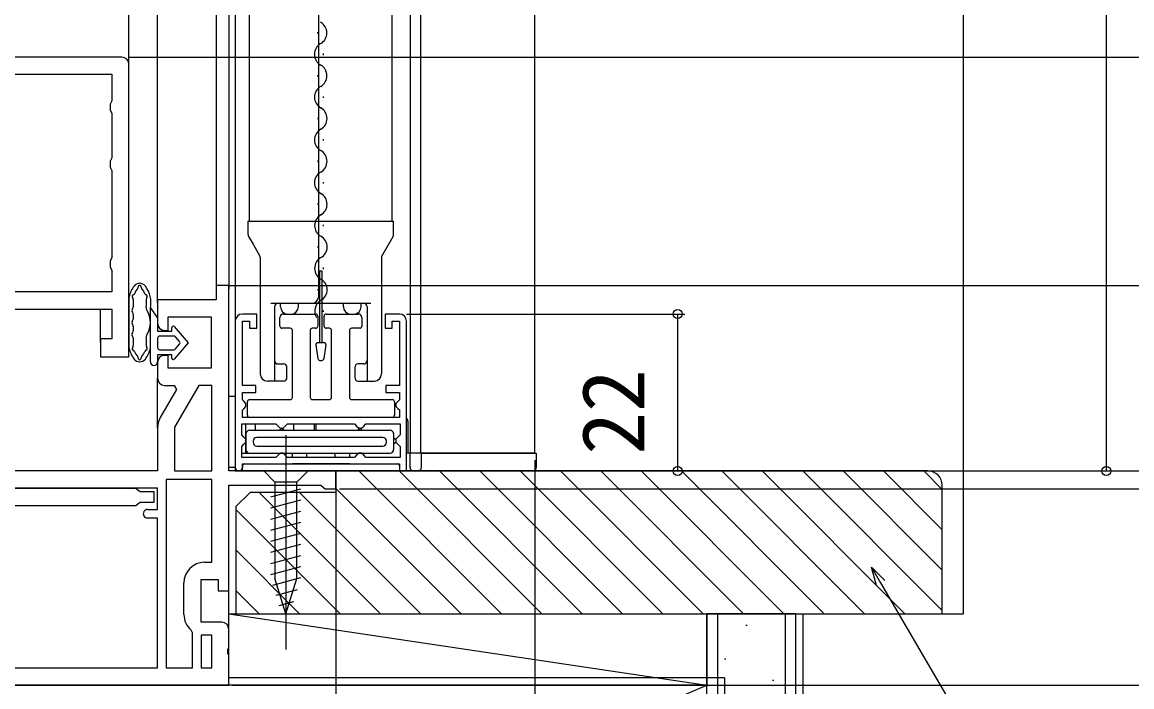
# Model space of a CAD drawing. Units: millimetres, scale not verified. Extents: x -525 to 525, y -783 to 778.
# Drawn here: x -327 to -171.4, y 45 to 138.2 of the extents above; entities that cross this region are included whole.
import ezdxf
from ezdxf.enums import TextEntityAlignment as Align

# ---------------------------------------------------------------- set-up
doc = ezdxf.new("R2010")
doc.units = ezdxf.units.MM
doc.header["$LTSCALE"] = 4
for name, color, linetype in [('0-3_YKK_11', 7, 'Continuous'), ('0-5_YKK_12', 2, 'Continuous'), ('0-6_YKK_13', 4, 'Continuous'), ('0-8_YKK_D', 6, 'Continuous'), ('0-A_YSS_K', 3, 'Continuous'), ('0-B_YSS_KE', 3, 'Continuous')]:
    doc.layers.add(name, color=color, linetype=linetype)
doc.styles.add('ＭＳ ゴシック', font='')
doc.styles.get('ＭＳ ゴシック').set_extended_font_data('MS Gothic')

msp = doc.modelspace()

# ---------------------------------------------------------------- linework, layer by layer
at = {"layer": '0-3_YKK_11'}
for p, q in [((-308, 90.5), (-308, 88.3)), ((-280.1, 77.5), (-280.4, 77.2)), ((-304.3, 55.2), (-304.3, 59.6))]:
    msp.add_line(p, q, dxfattribs=at)
for points in [[(-313, 133.3), (-333.189, 133.3), (-334.226, 136.041), (-334.974, 135.759), (-333.5, 131.861), (-333.5, 130.966), (-333.75, 130.533), (-334, 130.1), (-334, 128.8), (-333, 128.8), (-333, 119.8), (-332.1, 119.8), (-332.1, 109.3), (-372.6, 109.3)], [(-370, 91.3), (-329, 91.3), (-329, 93.8), (-332, 93.8), (-332, 98), (-314.4, 98), (-314.4, 93.8), (-316, 93.8), (-316, 91.3), (-312, 91.3), (-312, 132.3)], [(-329.7, 109.8), (-329.7, 121.705), (-330.15, 122.203), (-330.6, 122.7), (-330.6, 130.9), (-314.4, 130.9), (-314.4, 127.166), (-314.65, 126.733), (-314.65, 125.867), (-314.4, 125.434), (-314.4, 119.166), (-314.65, 118.733), (-314.65, 117.867), (-314.4, 117.434), (-314.4, 105.166), (-314.65, 104.733), (-314.65, 103.867), (-314.4, 103.434), (-314.4, 100.4)], [(-314.4, 100.4), (-333.2, 100.4), (-333.2, 106.9), (-332.6, 106.9)], [(-299, 54.1), (-301.9, 54.1), (-301.9, 60.1), (-299.5, 60.1), (-299.5, 58.5), (-298, 58.5), (-298, 73.3), (-285.092, 73.3), (-284.796, 73.05), (-284.5, 72.8), (-283, 72.8), (-283, 75.3), (-298, 75.3), (-298, 101.3), (-299.8, 101.3), (-299.8, 99.3), (-308, 99.3), (-308, 96)], [(-307, 95), (-306.5, 95), (-306.5, 96.9), (-300.5, 96.9), (-300.5, 89.7), (-306.5, 89.7), (-306.5, 91.5), (-307, 91.5)], [(-274.1, 82.8), (-296.1, 82.8), (-296.1, 83.83), (-295.9, 84.03), (-295.6, 84.33), (-295.6, 84.77), (-295.9, 85.07), (-296.1, 85.27), (-296.1, 86.3), (-294.2, 86.3), (-294.2, 87.3), (-296.1, 87.3), (-296.1, 96.3), (-295.1, 96.3), (-295.1, 95.3), (-294.1, 95.3), (-294.1, 97.3), (-296.1, 97.3)], [(-274.1, 97.3), (-276.1, 97.3), (-276.1, 95.3), (-275.1, 95.3), (-275.1, 96.3), (-274.1, 96.3), (-274.1, 87.303), (-276, 87.303), (-276, 86.303), (-274.1, 86.303), (-274.1, 85.25), (-274.3, 85.05), (-274.6, 84.75), (-274.6, 84.35), (-274.3, 84.05), (-274.1, 83.85), (-274.1, 82.8)], [(-297.1, 96.3), (-297.1, 75.3), (-296.1, 75.3), (-296.1, 76.3), (-274.1, 76.3), (-274.1, 75.3), (-273.1, 75.3), (-273.1, 96.3)], [(-307, 87.3), (-305.655, 87.3), (-305.327, 86.733), (-307.611, 82.777)], [(-308, 81.327), (-308, 75.3), (-350.6, 75.3)], [(-280.4, 77.2), (-289.8, 77.2), (-290.1, 77.5), (-290.4, 77.8), (-290.8, 77.8), (-291.1, 77.5), (-291.4, 77.2), (-296.2, 77.2), (-296.2, 78.75), (-295.9, 79.05), (-295.6, 79.35), (-295.6, 79.75), (-295.9, 80.05), (-296.2, 80.35), (-296.2, 81.9), (-291.4, 81.9), (-291.1, 81.6), (-290.8, 81.3), (-290.4, 81.3), (-290.1, 81.6), (-289.8, 81.9), (-280.4, 81.9), (-280.1, 81.6), (-279.8, 81.3), (-279.4, 81.3), (-279.1, 81.6), (-278.8, 81.9), (-274, 81.9), (-274, 80.35), (-274.3, 80.05), (-274.6, 79.75), (-274.6, 79.35), (-274.3, 79.05), (-274, 78.75), (-274, 77.2), (-278.8, 77.2), (-279.1, 77.5), (-279.4, 77.8), (-279.8, 77.8), (-280.1, 77.5)], [(-306.8, 74.1), (-306.8, 47.7), (-303.1, 47.7), (-303.1, 52.608), (-303.278, 52.99)], [(-301.4, 62.5), (-300.4, 62.5), (-300.4, 74.1), (-306.8, 74.1)], [(-309.4, 69.9), (-308, 69.9), (-308, 72.9), (-351.1, 72.9), (-351.1, 69.9), (-349.7, 69.9)], [(-351.9, 47.7), (-308, 47.7), (-308, 68.7), (-309.4, 68.7)], [(-412, 45.3), (-351.4, 45.3), (-351.4, 17.3), (-348, 17.3), (-348, 19.2), (-348.5, 19.7), (-349, 20.2), (-349, 45.3), (-298, 45.3), (-298, 49.542), (-298.12, 49.725), (-298.12, 50.275), (-298, 50.458), (-298, 53.1)]]:
    msp.add_lwpolyline(points, dxfattribs=at)
for points in [[(-300.4, 75.3), (-300.4, 87.3), (-302.229, 87.3), (-305.6, 81.461), (-305.6, 75.3)], [(-300.4, 47.7), (-300.4, 52.3), (-301.9, 52.3), (-301.9, 47.7)]]:
    msp.add_lwpolyline(points, close=True, dxfattribs=at)
for centre, radius, start, end in [((-313, 132.3), 1, 0.00001, 89.99999), ((-296.1, 96.3), 1, 90.00001, 179.99999), ((-274.1, 96.3), 1, 0.00001, 89.99999), ((-307, 96), 1, 180.00001, 269.99999), ((-307, 90.5), 1, 90.00001, 179.99999), ((-307, 88.3), 1, 180.00001, 269.99999), ((-305.1, 81.327), 2.9, 150.00001, 180.00002), ((-309.4, 69.3), 0.6, 89.99999, 270.00001), ((-301.4, 59.6), 2.9, 90.00001, 179.99999), ((-301.4, 55.2), 2.9, 180.00001, 229.63901), ((-299, 53.1), 1, 0.00001, 89.99999)]:
    msp.add_arc(centre, radius, start, end, dxfattribs=at)
at = {"layer": '0-5_YKK_12'}
for p, q in [((-312, 132.3), (-312, 218.8)), ((-308, 98.8), (-308, 218.8)), ((-299.8, 218.8), (-299.8, 100.8)), ((-298, 218.8), (-298, 100.8)), ((-297.1, 218.8), (-297.1, 100.23)), ((-295.1, 110.3), (-295.1, 218.8)), ((-285.4, 110.3), (-285.4, 218.8)), ((-275.1, 110.3), (-275.1, 218.8)), ((-272.6, 218.8), (-272.6, 77.8)), ((-271.1, 77.8), (-271.1, 218.8)), ((-255.1, 77.8), (-255.1, 218.8)), ((-297.1, 188.343), (-297.1, 96.3)), ((-285.513, 136.598), (-285.513, 136.798)), ((-284.75, 133.599), (-284.75, 133.799)), ((-285.507, 130.598), (-285.507, 130.798)), ((-284.743, 127.599), (-284.743, 127.799)), ((-285.5, 124.598), (-285.5, 124.798)), ((-284.737, 121.599), (-284.737, 121.799)), ((-285.493, 118.599), (-285.493, 118.799)), ((-284.73, 115.599), (-284.73, 115.799)), ((-285.486, 112.599), (-285.487, 112.799)), ((-284.723, 109.599), (-284.723, 109.799)), ((-285.48, 106.599), (-285.48, 106.799)), ((-284.716, 103.599), (-284.717, 103.799)), ((-285.473, 100.599), (-285.473, 100.799)), ((-316, 93.3), (-316, 98)), ((-284.71, 97.599), (-284.71, 97.799)), ((-308, 81.327), (-308, 88.3)), ((-255.1, 77.8), (-273.1, 77.8)), ((-298, 53.1), (-298, 59))]:
    msp.add_line(p, q, dxfattribs=at)
for centre, start, end in [((-285.972, 136.698), 299.26649, 60.8614), ((-284.292, 133.7), 119.26649, 240.8614), ((-285.965, 130.698), 299.26649, 60.8614), ((-284.285, 127.7), 119.26649, 240.8614), ((-285.958, 124.698), 299.26649, 60.8614), ((-284.278, 121.7), 119.26649, 240.8614), ((-285.952, 118.698), 299.26649, 60.8614), ((-284.272, 115.7), 119.26649, 240.8614), ((-285.945, 112.698), 299.26649, 60.8614), ((-284.265, 109.7), 119.26649, 240.8614), ((-285.938, 106.698), 299.26649, 60.8614), ((-284.258, 103.7), 119.26649, 240.8614), ((-285.932, 100.698), 299.26649, 60.8614), ((-284.251, 97.7), 119.26649, 211.57855)]:
    msp.add_arc(centre, 1.718, start, end, dxfattribs=at)
at = {"layer": '0-6_YKK_13'}
for p, q in [((-295.3, 108.432), (-295.3, 110.3)), ((-274.9, 108.432), (-274.9, 110.3)), ((-276.547, 105.406), (-274.965, 108.185)), ((-293.6, 105.182), (-293.6, 88.9)), ((-276.6, 105.182), (-276.6, 88.9)), ((-284.9, 93.3), (-284.9, 103.3)), ((-312, 99.591), (-312, 92.609)), ((-311.4, 99.312), (-311.4, 98.309)), ((-309, 90.599), (-309, 98.149)), ((-309, 98.149), (-308, 96.7)), ((-292.1, 98.8), (-278.1, 98.8)), ((-291.6, 98.3), (-291.6, 87.9)), ((-290.75, 98.3), (-290.75, 98.8)), ((-288.25, 98.3), (-288.25, 98.8)), ((-281.95, 98.3), (-281.95, 98.8)), ((-279.45, 98.3), (-279.45, 98.8)), ((-278.6, 98.3), (-278.6, 87.9)), ((-311.4, 97.251), (-311.4, 96.629)), ((-308, 96.7), (-308, 94.9)), ((-290.85, 95.6), (-290.85, 96.8)), ((-290.35, 97.3), (-285.85, 97.3)), ((-289.75, 97.3), (-289.25, 97.3)), ((-285.55, 97), (-285.55, 95.6)), ((-284.65, 95.6), (-284.65, 97)), ((-284.35, 97.3), (-279.85, 97.3)), ((-280.95, 97.3), (-280.45, 97.3)), ((-279.35, 96.8), (-279.35, 95.6)), ((-311.4, 95.571), (-311.4, 94.949)), ((-308, 94.9), (-306, 94.9)), ((-306, 94.9), (-306, 95.398)), ((-305.644, 95.529), (-303.7, 93.25)), ((-289.4, 95.3), (-290.55, 95.3)), ((-289.1, 85.6), (-289.1, 95)), ((-286.6, 95), (-286.6, 85.6)), ((-285.85, 95.3), (-286.3, 95.3)), ((-283.9, 95.3), (-284.35, 95.3)), ((-283.6, 85.6), (-283.6, 95)), ((-281.1, 95), (-281.1, 85.6)), ((-279.65, 95.3), (-280.8, 95.3)), ((-311.4, 93.891), (-311.4, 92.888)), ((-308, 93.9), (-308, 92.6)), ((-305.7, 94.2), (-307.7, 94.2)), ((-304.918, 93.445), (-305.472, 94.095)), ((-307.7, 92.3), (-305.7, 92.3)), ((-303.7, 93.25), (-305.644, 90.971)), ((-305.472, 92.405), (-304.918, 93.055)), ((-285.802, 92.958), (-285.535, 91.058)), ((-285.505, 93.3), (-284.695, 93.3)), ((-284.398, 92.958), (-284.665, 91.058)), ((-308, 91.6), (-308, 90.6)), ((-306, 91.6), (-308, 91.6)), ((-306, 91.102), (-306, 91.6)), ((-291.1, 90.3), (-290.35, 90.3)), ((-285.238, 90.8), (-284.962, 90.8)), ((-279.1, 90.3), (-279.85, 90.3)), ((-289.85, 88.4), (-289.85, 89.8)), ((-280.35, 89.8), (-280.35, 88.4)), ((-290.35, 87.9), (-292.6, 87.9)), ((-279.85, 87.9), (-277.6, 87.9)), ((-295.4, 83.1), (-295.4, 85)), ((-295.1, 85.3), (-289.4, 85.3)), ((-286.3, 85.3), (-283.9, 85.3)), ((-280.8, 85.3), (-275.1, 85.3)), ((-274.8, 85), (-274.8, 83.1)), ((-275.1, 82.8), (-295.1, 82.8)), ((-295.6, 77.8), (-295.6, 81.9)), ((-295.1, 81), (-275.4, 81)), ((-294.3, 81.9), (-294.3, 81)), ((-290.6, 81.3), (-290.9, 81)), ((-290.3, 81), (-290.6, 81.3)), ((-288.9, 81), (-288.9, 81.9)), ((-286, 81), (-286, 81.9)), ((-285.8, 81.9), (-285.8, 81)), ((-272.9, 82.3), (-272.9, 77.8)), ((-294.6, 79.5), (-294.6, 79.3)), ((-276.4, 80), (-294.1, 80)), ((-290, 80.3), (-290, 50.3)), ((-275.9, 79.3), (-275.9, 79.5)), ((-274.9, 80.5), (-274.9, 78.3)), ((-274.9, 80), (-274.6, 79.7)), ((-297.1, 77.8), (-297.1, 75.8)), ((-296.2, 77.8), (-275.4, 77.8)), ((-294.1, 78.8), (-276.4, 78.8)), ((-289.1, 77.2), (-289.1, 77.8)), ((-287.1, 77.8), (-287.1, 77.2)), ((-283.1, 77.2), (-283.1, 77.8)), ((-281.1, 77.8), (-281.1, 77.2)), ((-274.596, 79.304), (-274.9, 79)), ((-272.6, 75.8), (-272.6, 77.8)), ((-295.8, 76.3), (-274.4, 76.3)), ((-281.1, 76.3), (-289.1, 76.3)), ((-283.1, 76.3), (-287.1, 76.3)), ((-296.1, 76), (-296.1, 75.8)), ((-286.9, 75.3), (-293.1, 75.3)), ((-293.1, 75.3), (-291.55, 73.75)), ((-286.9, 75.3), (-288.45, 73.75)), ((-274.1, 76), (-274.1, 75.6)), ((-273.8, 75.3), (-271.5, 75.3)), ((-271.5, 75.3), (-255.4, 75.3)), ((-291.55, 73.75), (-291.55, 60.216)), ((-288.45, 73.75), (-291.55, 73.75)), ((-288.45, 60.216), (-288.45, 73.75)), ((-292.1, 71.665), (-287.9, 72.79)), ((-292.1, 70.112), (-287.9, 71.237)), ((-292.1, 68.559), (-287.9, 69.684)), ((-292.1, 67.006), (-287.9, 68.131)), ((-292.1, 65.453), (-287.9, 66.579)), ((-292.1, 63.9), (-287.9, 65.026)), ((-292.1, 62.347), (-287.9, 63.473)), ((-292.1, 60.794), (-287.9, 61.92)), ((-291.841, 59.311), (-287.9, 60.367)), ((-290, 55.3), (-291.55, 60.216)), ((-290, 55.3), (-288.45, 60.216)), ((-291.39, 57.879), (-288.354, 58.692)), ((-290.938, 56.447), (-288.888, 56.996))]:
    msp.add_line(p, q, dxfattribs=at)
for points in [[(-295.3, 110.3), (-283.949, 110.3), (-274.9, 110.3)], [(-285.4, 99.8), (-285.4, 108.464), (-285.4, 110.3)], [(-295.235, 108.185), (-294.603, 107.075), (-293.653, 105.406)], [(-284.9, 103.3), (-285.3, 103.3), (-285.3, 93.3)], [(-279.3, 81), (-279.6, 81.3), (-279.9, 81)], [(-295.6, 80.5), (-295.6, 78.3), (-295.6, 80.5)], [(-271, 75.8), (-271, 77.8), (-272.9, 77.8)], [(-271, 77.8), (-254.9, 77.8), (-254.9, 75.8)]]:
    msp.add_lwpolyline(points, dxfattribs=at)
for points in [[(-297.1, 75.8), (-298.02, 75.8), (-298.02, 85.8), (-297.1, 85.8)], [(-348.063, 72.9), (-311.046, 72.9), (-310.75, 72.65), (-310.454, 72.4), (-308.504, 72.4), (-308.504, 70.9), (-310.454, 70.9), (-310.75, 70.65), (-311.046, 70.4), (-348.063, 70.4), (-348.358, 70.65), (-348.654, 70.9), (-350.604, 70.9), (-350.604, 72.4), (-348.654, 72.4), (-348.358, 72.65)]]:
    msp.add_lwpolyline(points, close=True, dxfattribs=at)
for centre, radius, start, end in [((-294.8, 108.432), 0.5, 180, 209.64413), ((-275.4, 108.432), 0.5, 330.35587, 0), ((-294.1, 105.182), 0.5, 360, 26.56505), ((-276.1, 105.182), 0.5, 153.43495, 180), ((-308.275, 98.901), 3.8, 142.61723, 167.56011), ((-310.5, 100.601), 1, 37.38277, 142.61723), ((-310.5, 101.101), 0.2, 359.61392, 180.38608), ((-312.725, 98.901), 3.8, 348.58793, 37.38277), ((-311.4, 99.591), 0.6, 167.56011, 180), ((-311.352, 99.781), 0.2, 107.41595, 215.894), ((-312, 99.312), 0.6, 0, 35.894), ((-311.502, 100.258), 0.3, 287.41595, 337.1967), ((-308.275, 98.901), 3.2, 141.12633, 157.1967), ((-311, 101.098), 0.3, 321.12633, 0.38608), ((-310, 101.098), 0.3, 179.61392, 218.87367), ((-312.725, 98.901), 3.2, 22.8033, 38.87367), ((-309.498, 100.258), 0.3, 202.8033, 252.58405), ((-309.648, 99.781), 0.2, 319.31807, 72.58405), ((-309.269, 99.455), 0.3, 139.31807, 189.09882), ((-286.4, 99.8), 1, 270, 0), ((-312, 98.309), 0.6, 318.59038, 0), ((-309, 98.149), 0.6, 168.58793, 212.63687), ((-312.725, 98.901), 3.2, 348.58793, 9.09882), ((-291.1, 98.3), 0.5, 90, 180), ((-289.75, 98.3), 1, 180, 270), ((-289.25, 98.3), 1, 270, 0), ((-280.95, 98.3), 1, 180, 270), ((-280.45, 98.3), 1, 270, 0), ((-279.1, 98.3), 0.5, 0, 90), ((-311.4, 97.78), 0.2, 138.59038, 221.40962), ((-312, 97.251), 0.6, 0, 41.40962), ((-312, 96.629), 0.6, 318.59038, 0), ((-312.2, 96.1), 3.2, 327.36313, 32.63687), ((-290.35, 96.8), 0.5, 90, 180), ((-285.85, 97), 0.3, 360, 90), ((-284.35, 97), 0.3, 90, 180), ((-279.85, 96.8), 0.5, 0, 90), ((-311.4, 96.1), 0.2, 138.59038, 221.40962), ((-312, 95.571), 0.6, 0, 41.40962), ((-312, 94.949), 0.6, 318.59038, 0), ((-305.798, 95.398), 0.202, 40.46378, 179.99997), ((-290.55, 95.6), 0.3, 180, 270), ((-289.4, 95), 0.3, 360, 90), ((-286.3, 95), 0.3, 90, 180), ((-285.85, 95.6), 0.3, 270, 360), ((-284.35, 95.6), 0.3, 180, 270), ((-283.9, 95), 0.3, 0, 90), ((-280.8, 95), 0.3, 90, 180), ((-279.65, 95.6), 0.3, 270, 0), ((-311.4, 94.42), 0.2, 138.59038, 221.40962), ((-312, 93.891), 0.6, 360, 41.40962), ((-309, 94.051), 0.6, 147.36313, 191.41207), ((-312.725, 93.299), 3.2, 350.90118, 11.41207), ((-307.7, 93.9), 0.3, 90, 180), ((-305.7, 93.9), 0.3, 40.46381, 90), ((-305.146, 93.25), 0.3, 319.53619, 40.46381), ((-311.4, 92.609), 0.6, 180, 192.43988), ((-308.275, 93.299), 3.8, 192.43988, 217.38277), ((-311.352, 92.419), 0.2, 144.10601, 252.58405), ((-312, 92.888), 0.6, 324.10601, 0), ((-311.502, 91.942), 0.3, 22.8033, 72.58405), ((-308.275, 93.299), 3.2, 202.8033, 218.87366), ((-312.725, 93.299), 3.2, 321.12633, 337.1967), ((-309.498, 91.942), 0.3, 107.41595, 157.1967), ((-312.725, 93.299), 3.8, 322.61723, 348.58793), ((-309.648, 92.419), 0.2, 287.41595, 40.68192), ((-309.269, 92.745), 0.3, 170.90118, 220.68192), ((-307.7, 92.6), 0.3, 180, 270), ((-305.7, 92.6), 0.3, 270, 319.53619), ((-285.505, 93), 0.3, 90, 188), ((-284.695, 93), 0.3, 352, 90), ((-310.5, 91.599), 1, 217.38277, 322.61723), ((-311, 91.102), 0.3, 359.61388, 38.87366), ((-310.5, 91.099), 0.2, 179.61388, 0.38607), ((-310, 91.102), 0.3, 141.12633, 180.38607), ((-308.5, 90.599), 0.5, 180.11462, 359.88538), ((-308.5, 90.6), 0.5, 359.88533, 359.99998), ((-305.798, 91.102), 0.202, 180, 319.53619), ((-291.1, 90.8), 0.5, 180, 270), ((-290.35, 89.8), 0.5, 0, 90), ((-285.238, 91.1), 0.3, 188, 270), ((-284.962, 91.1), 0.3, 270, 352), ((-279.85, 89.8), 0.5, 90, 180), ((-279.1, 90.8), 0.5, 270, 0), ((-292.6, 88.9), 1, 180, 270), ((-277.6, 88.9), 1, 270, 0), ((-290.35, 88.4), 0.5, 270, 360), ((-279.85, 88.4), 0.5, 180, 270), ((-289.4, 85.6), 0.3, 270, 360), ((-286.3, 85.6), 0.3, 180, 270), ((-283.9, 85.6), 0.3, 270, 0), ((-280.8, 85.6), 0.3, 180, 270), ((-295.1, 85), 0.3, 90, 180), ((-275.1, 85), 0.3, 0, 90), ((-295.1, 83.1), 0.3, 180, 270), ((-275.1, 83.1), 0.3, 270, 0), ((-273.4, 82.3), 0.5, 0, 53.1301), ((-295.1, 80.5), 0.5, 90, 180), ((-275.4, 80.5), 0.5, 0, 90), ((-294.1, 79.5), 0.5, 90, 180), ((-276.4, 79.5), 0.5, 0, 90), ((-295.1, 78.3), 0.5, 180, 270), ((-294.1, 79.3), 0.5, 180, 270), ((-276.4, 79.3), 0.5, 270, 0), ((-275.4, 78.3), 0.5, 270, 0), ((-295.8, 76), 0.3, 90, 180), ((-274.4, 76), 0.3, 0, 90), ((-296.6, 75.8), 0.5, 180, 270), ((-296.6, 75.8), 0.5, 270, 0), ((-273.8, 75.6), 0.3, 180, 270), ((-272.1, 75.8), 0.5, 180, 270), ((-271.5, 75.8), 0.5, 270, 0), ((-255.4, 75.8), 0.5, 270, 0)]:
    msp.add_arc(centre, radius, start, end, dxfattribs=at)
at = {"layer": '0-8_YKK_D'}
for p, q in [((-175, 360.3), (-175, 75.3)), ((-312, 133.3), (-114, 133.3)), ((-297.9, 101.3), (-114, 101.3)), ((-297.9, 101.3), (-114, 101.3)), ((-297.9, 101.3), (-134, 101.3)), ((-273.1, 97.3), (-234.1, 97.3)), ((-235.1, 97.3), (-235.1, 75.3)), ((-255.1, 76.8), (-255.1, -3.7)), ((-296.5, 75.3), (-234.1, 75.3)), ((-272.6, 75.3), (-114, 75.3)), ((-272.6, 75.3), (-114, 75.3)), ((-272.6, 75.3), (-94, 75.3)), ((-272.6, 75.3), (-94, 75.3)), ((-272.6, 75.3), (-154, 75.3)), ((-272.6, 75.3), (-174, 75.3)), ((-283, 72.3), (-283, -3.7)), ((-283, 72.3), (-283, -3.7)), ((-282.5, 72.8), (-114, 72.8)), ((-297.5, 45.3), (-94, 45.3)), ((-297.5, 45.3), (-74, 45.3)), ((-297.5, 45.3), (-74, 45.3))]:
    msp.add_line(p, q, dxfattribs=at)
for points in [[(-207.234, 59.263), (-207.93, 61.809), (-206.054, 59.952)], [(-207.93, 61.809), (-206.644, 59.607), (-170.26, -2.7), (-111.203, -2.7)]]:
    msp.add_lwpolyline(points, dxfattribs=at)
for centre in [(-235.1, 97.3), (-235.1, 75.3), (-175, 75.3)]:
    msp.add_circle(centre, 0.637, dxfattribs=at)
at = {"layer": '0-A_YSS_K'}
for p, q in [((-279.79, 75.3), (-259.79, 55.3)), ((-274.133, 75.3), (-254.133, 55.3)), ((-268.476, 75.3), (-248.476, 55.3)), ((-262.819, 75.3), (-242.819, 55.3)), ((-257.163, 75.3), (-237.163, 55.3)), ((-251.506, 75.3), (-231.506, 55.3)), ((-245.849, 75.3), (-225.849, 55.3)), ((-240.192, 75.3), (-220.192, 55.3)), ((-234.535, 75.3), (-214.535, 55.3)), ((-228.878, 75.3), (-208.878, 55.3)), ((-223.221, 75.3), (-203.221, 55.3)), ((-217.565, 75.3), (-198, 55.735)), ((-211.908, 75.3), (-198, 61.392)), ((-206.251, 75.3), (-198, 67.049)), ((-200.594, 75.3), (-198, 72.706)), ((-293.76, 72.3), (-276.76, 55.3)), ((-288.104, 72.3), (-271.104, 55.3)), ((-283, 72.853), (-265.447, 55.3)), ((-297, 69.883), (-282.417, 55.3)), ((-297, 64.226), (-288.074, 55.3)), ((-297, 58.569), (-293.731, 55.3)), ((-298, 55.3), (-231, 45.3)), ((-229.5, 55.3), (-229.5, -89.7)), ((-220, 55.3), (-220, -89.7)), ((-217.5, -89.7), (-217.5, 55.3)), ((-217.5, -89.7), (-217.5, 55.3)), ((-225.531, 53.691), (-225.331, 53.691)), ((-228.515, 48.97), (-228.315, 48.97)), ((-336, 0.3), (-231, 45.3)), ((-221.801, 45.986), (-221.601, 45.986))]:
    msp.add_line(p, q, dxfattribs=at)
msp.add_lwpolyline([(-198, 55.3), (-195, 55.3), (-195, 218.8)], dxfattribs=at)
msp.add_lwpolyline([(-298, 55.3), (-231, 55.3), (-231, 45.3), (-298, 45.3)], close=True, dxfattribs=at)
at = {"layer": '0-B_YSS_KE'}
for p, q in [((-231, -89.7), (-231, 55.3)), ((-218.5, 55.3), (-231, 55.3)), ((-218.5, -89.7), (-218.5, 55.3)), ((-228.5, 46.3), (-298, 46.3)), ((-228.5, 46.3), (-228.5, -89.7))]:
    msp.add_line(p, q, dxfattribs=at)
for points in [[(-200, 75.3), (-283, 75.3), (-283, 72.3), (-295, 72.3), (-297, 70.3), (-297, 55.3)], [(-297, 55.3), (-198, 55.3), (-198, 73.3)], [(-231, 0.3), (-231, 45.3), (-336, 45.3)]]:
    msp.add_lwpolyline(points, dxfattribs=at)
msp.add_arc((-200, 73.3), 2, 0.00001, 89.99999, dxfattribs=at)

# ---------------------------------------------------------------- texts
at = {"layer": '0-8_YKK_D', "style": 'ＭＳ ゴシック'}
msp.add_text('22', height=8.798, rotation=90, dxfattribs=at).set_placement((-237.1, 77.573), align=Align.BOTTOM_LEFT)

doc.saveas('drawing.dxf')
